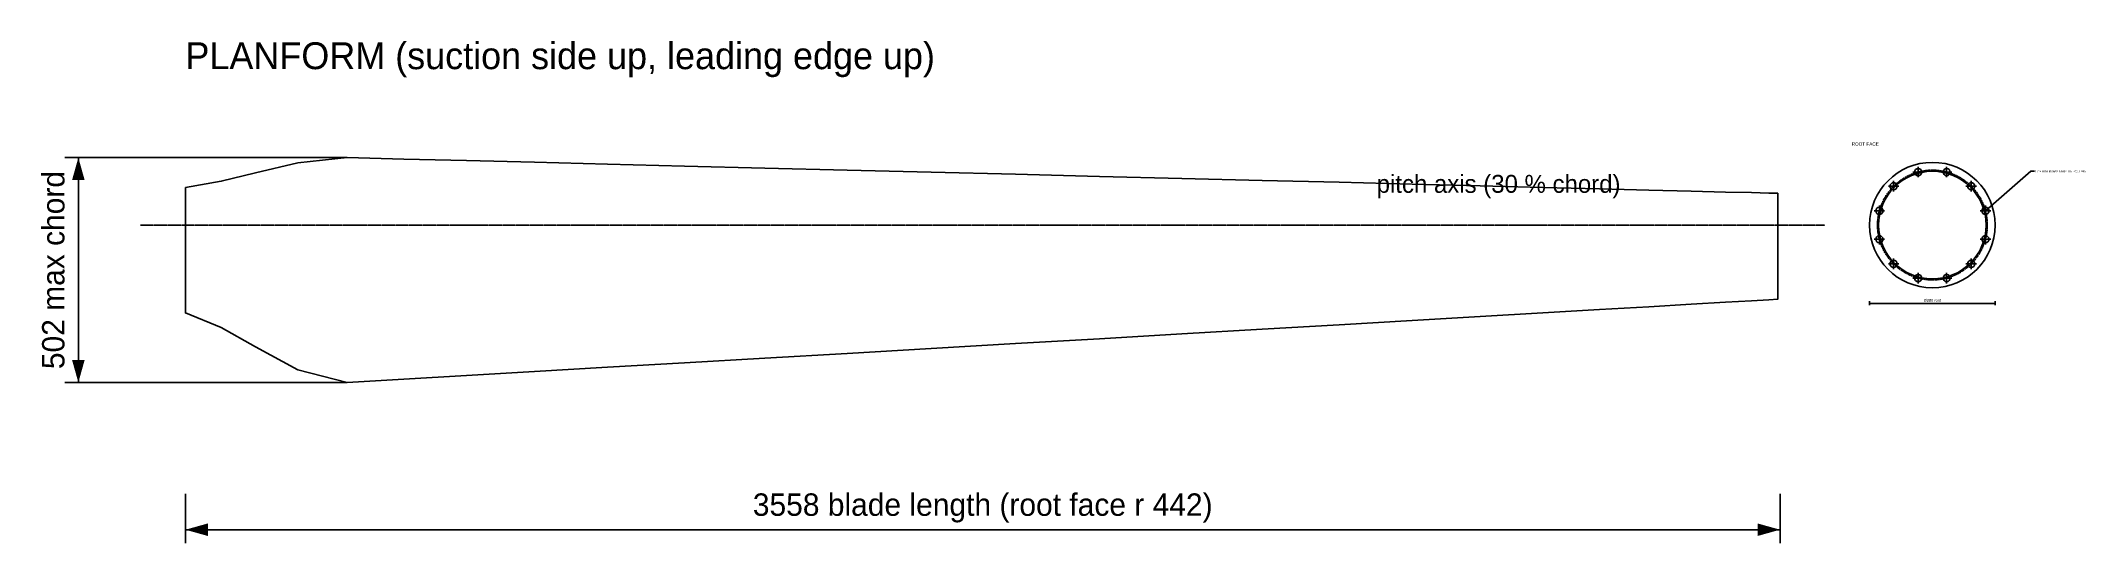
# Model space of a CAD drawing. Header units: millimetres. Extents: x -54 to 4505, y -710 to 411.
import ezdxf
from ezdxf.enums import TextEntityAlignment as Align

# ---------------------------------------------------------------- set-up
doc = ezdxf.new("R2010")
doc.units = ezdxf.units.MM
doc.linetypes.add('CENTER', pattern=[5.08, 3.175, -0.635, 0.635, -0.635])
for name, color, linetype in [('CENTER', 1, 'CENTER'), ('DIM', 3, 'Continuous'), ('OUTLINE', 7, 'Continuous'), ('TEXT', 3, 'Continuous')]:
    doc.layers.add(name, color=color, linetype=linetype)

msp = doc.modelspace()

# ---------------------------------------------------------------- hatches: boundary and pattern name
at = {"layer": 'DIM'}
for points in [[(30, 150.6), (16, 100.6), (44, 100.6)], [(4285.3, 31.7), (4291.1, 34.5), (4288.8, 37.1)], [(4026.9, -175), (4033.2, -176.8), (4033.2, -173.2)], [(4306.9, -175), (4300.7, -173.2), (4300.7, -176.8)], [(30, -351.4), (44, -301.4), (16, -301.4)], [(268.9, -680), (318.9, -694), (318.9, -666)], [(3826.9, -680), (3776.9, -666), (3776.9, -694)]]:
    msp.add_hatch(color=7, dxfattribs=at).paths.add_polyline_path(points)

# ---------------------------------------------------------------- linework, layer by layer
at = {"layer": 'CENTER'}
for p, q in [((4080.3, 74.9), (4080.3, 98.4)), ((4123.5, 118.3), (4147, 118.3)), ((4135.2, 106.6), (4135.2, 130.1)), ((4186.9, 118.3), (4210.4, 118.3)), ((4198.7, 106.6), (4198.7, 130.1)), ((4253.6, 74.9), (4253.6, 98.4)), ((4068.6, 86.6), (4092.1, 86.6)), ((4241.8, 86.6), (4265.3, 86.6)), ((168.9, 0), (3926.9, 0)), ((4036.9, 31.7), (4060.4, 31.7)), ((4048.6, 20), (4048.6, 43.5)), ((4273.5, 31.7), (4297, 31.7)), ((4285.3, 20), (4285.3, 43.5)), ((4036.9, -31.7), (4060.4, -31.7)), ((4048.6, -43.5), (4048.6, -20)), ((4273.5, -31.7), (4297, -31.7)), ((4285.3, -43.5), (4285.3, -20)), ((4068.6, -86.6), (4092.1, -86.6)), ((4080.3, -98.4), (4080.3, -74.9)), ((4241.8, -86.6), (4265.3, -86.6)), ((4253.6, -98.4), (4253.6, -74.9)), ((4123.5, -118.3), (4147, -118.3)), ((4135.2, -130.1), (4135.2, -106.6)), ((4186.9, -118.3), (4210.4, -118.3)), ((4198.7, -130.1), (4198.7, -106.6))]:
    msp.add_line(p, q, dxfattribs=at)
msp.add_circle((4166.9, 0), 122.5, dxfattribs=at)
at = {"layer": 'DIM'}
for p, q in [((630, 150.6), (0, 150.6)), ((30, 150.6), (30, -351.4)), ((4285.3, 31.7), (4386.9, 120)), ((4386.9, 120), (4394.4, 120)), ((4026.9, -170), (4026.9, -178.8)), ((4026.9, -175), (4306.9, -175)), ((4306.9, -170), (4306.9, -178.8)), ((630, -351.4), (0, -351.4)), ((268.9, -600), (268.9, -710)), ((3826.9, -600), (3826.9, -710)), ((268.9, -680), (3826.9, -680))]:
    msp.add_line(p, q, dxfattribs=at)
at = {"layer": 'OUTLINE'}
msp.add_lwpolyline([(268.9, 84), (348.8, 97.9), (425.3, 116.4), (519.4, 138.6), (630, 150.6), (755.9, 147.4), (895.7, 144), (1047.9, 140.2), (1210.9, 136.1), (1382.8, 131.8), (1561.7, 127.3), (1745.7, 122.7), (1932.9, 118.1), (2121, 113.4), (2308.1, 108.7), (2492.2, 104.1), (2671.1, 99.6), (2843, 95.4), (3006, 91.3), (3158.2, 87.5), (3298, 84), (3423.9, 80.9), (3534.5, 78.1), (3628.6, 75.8), (3705.1, 73.8), (3763.2, 72.4), (3802.3, 71.4), (3822, 70.9), (3822, -165.5), (3802.3, -166.6), (3763.2, -168.9), (3705.1, -172.3), (3628.6, -176.8), (3534.5, -182.2), (3423.9, -188.7), (3298, -196), (3158.2, -204.1), (3006, -213), (2843, -222.5), (2671.1, -232.5), (2492.2, -242.9), (2308.1, -253.6), (2121, -264.5), (1932.9, -275.5), (1745.7, -286.4), (1561.7, -297.1), (1382.8, -307.5), (1210.9, -317.5), (1047.9, -327), (895.7, -335.9), (755.9, -344), (630, -351.4), (519.4, -323.4), (425.3, -271.5), (348.8, -228.5), (268.9, -196)], close=True, dxfattribs=at)
for centre, radius in [((4166.9, 0), 140), ((4166.9, 0), 120), ((4080.3, 86.6), 8), ((4135.2, 118.3), 8), ((4198.7, 118.3), 8), ((4253.6, 86.6), 8), ((4048.6, 31.7), 8), ((4285.3, 31.7), 8), ((4048.6, -31.7), 8), ((4285.3, -31.7), 8), ((4080.3, -86.6), 8), ((4253.6, -86.6), 8), ((4135.2, -118.3), 8), ((4198.7, -118.3), 8)]:
    msp.add_circle(centre, radius, dxfattribs=at)

# ---------------------------------------------------------------- texts
at = {"layer": 'DIM'}
msp.add_text('502 max chord', height=50, rotation=90, dxfattribs=at).set_placement((14, -100.4), align=Align.BOTTOM_CENTER)
msp.add_text('12 × M16 inserts NM8-105, PCD 245', height=5, dxfattribs=at).set_placement((4395.9, 120), align=Align.MIDDLE_LEFT)
for s, height, p in [('Ø280 root', 6.25, (4166.9, -173)), ('3558 blade length (root face r 442)', 50, (2047.9, -664))]:
    msp.add_text(s, height=height, dxfattribs=at).set_placement(p, align=Align.BOTTOM_CENTER)
at = {"layer": 'TEXT'}
for s, height, p in [('PLANFORM (suction side up, leading edge up)', 60, (268.9, 330)), ('ROOT FACE', 7.5, (3986.9, 175)), ('pitch axis (30 % chord)', 40, (2926.9, 60))]:
    msp.add_text(s, height=height, dxfattribs=at).set_placement(p, align=Align.BOTTOM_LEFT)

doc.saveas('drawing.dxf')
